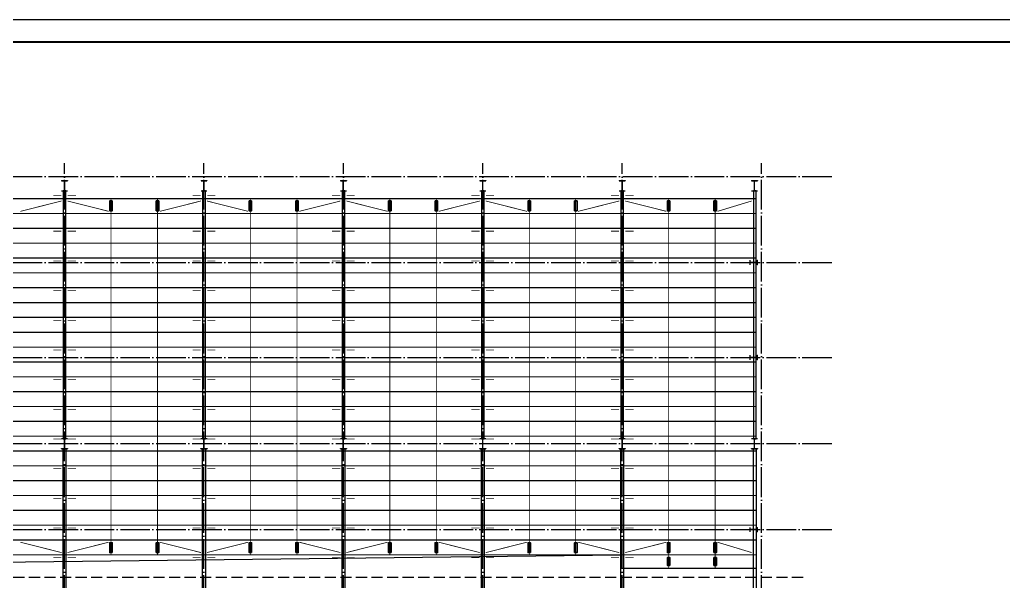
# Model space of a CAD drawing. Extents: x 95752 to 843522, y -411933 to 75567.
# Drawn here: x 667816 to 734137, y 37727 to 75567 of the extents above; entities that cross this region are included whole.
import ezdxf

# ---------------------------------------------------------------- set-up
doc = ezdxf.new("R2010")
doc.units = 0
doc.header["$LTSCALE"] = 1000
doc.header["$MEASUREMENT"] = 0
doc.linetypes.add('DASH', pattern=[0.35, 0.25, -0.1])
doc.linetypes.add('DOTE', pattern=[2.42, 2, -0.2, 0.02, -0.2])
for name, color, linetype in [('C-粗线', 51, 'Continuous'), ('DOTE', 1, 'Continuous'), ('EVTR', 2, 'Continuous'), ('PUB_TITLE', 4, 'Continuous'), ('屋架梁', 2, 'Continuous'), ('檩条', 4, 'Continuous')]:
    doc.layers.add(name, color=color, linetype=linetype)
doc.layers.add('拉杆', color=3, linetype='Continuous', lineweight=35)

# ---------------------------------------------------------------- blocks, each defined once
blk = doc.blocks.new('钢柱模板')
at = {"layer": 'C-粗线', "color": 6}
for p, q in [((-173032, -203263), (-173032, -203275)), ((-173032, -203263), (-172632, -203263)), ((-173032, -203263), (-173032, -203275)), ((-173032, -203263), (-172632, -203263)), ((-173032, -203275), (-172632, -203275)), ((-173032, -203275), (-172632, -203275)), ((-172841, -203283), (-172849, -203275)), ((-172841, -203283), (-172849, -203275)), ((-172841, -203951), (-172841, -203275)), ((-172841, -203951), (-172841, -203275)), ((-172823, -203283), (-172815, -203275)), ((-172823, -203951), (-172823, -203275)), ((-172823, -203283), (-172815, -203275)), ((-172823, -203951), (-172823, -203275)), ((-172632, -203263), (-172632, -203275)), ((-172632, -203263), (-172632, -203275)), ((-163632, -203263), (-163632, -203275)), ((-163632, -203263), (-163232, -203263)), ((-163632, -203263), (-163632, -203275)), ((-163632, -203263), (-163232, -203263)), ((-163632, -203275), (-163232, -203275)), ((-163632, -203275), (-163232, -203275)), ((-163441, -203283), (-163449, -203275)), ((-163441, -203283), (-163449, -203275)), ((-163441, -203951), (-163441, -203275)), ((-163441, -203951), (-163441, -203275)), ((-163423, -203283), (-163415, -203275)), ((-163423, -203951), (-163423, -203275)), ((-163423, -203283), (-163415, -203275)), ((-163423, -203951), (-163423, -203275)), ((-163232, -203263), (-163232, -203275)), ((-163232, -203263), (-163232, -203275)), ((-154232, -203263), (-154232, -203275)), ((-154232, -203263), (-153832, -203263)), ((-154232, -203263), (-154232, -203275)), ((-154232, -203263), (-153832, -203263)), ((-154232, -203275), (-153832, -203275)), ((-154232, -203275), (-153832, -203275)), ((-154041, -203283), (-154049, -203275)), ((-154041, -203283), (-154049, -203275)), ((-154041, -203951), (-154041, -203275)), ((-154041, -203951), (-154041, -203275)), ((-154023, -203283), (-154015, -203275)), ((-154023, -203951), (-154023, -203275)), ((-154023, -203283), (-154015, -203275)), ((-154023, -203951), (-154023, -203275)), ((-153832, -203263), (-153832, -203275)), ((-153832, -203263), (-153832, -203275)), ((-144832, -203263), (-144832, -203275)), ((-144832, -203263), (-144432, -203263)), ((-144832, -203263), (-144832, -203275)), ((-144832, -203263), (-144432, -203263)), ((-144832, -203275), (-144432, -203275)), ((-144832, -203275), (-144432, -203275)), ((-144641, -203283), (-144649, -203275)), ((-144641, -203283), (-144649, -203275)), ((-144641, -203951), (-144641, -203275)), ((-144641, -203951), (-144641, -203275)), ((-144623, -203283), (-144615, -203275)), ((-144623, -203951), (-144623, -203275)), ((-144623, -203283), (-144615, -203275)), ((-144623, -203951), (-144623, -203275)), ((-144432, -203263), (-144432, -203275)), ((-144432, -203263), (-144432, -203275)), ((-135432, -203263), (-135432, -203275)), ((-135432, -203263), (-135032, -203263)), ((-135432, -203263), (-135432, -203275)), ((-135432, -203263), (-135032, -203263)), ((-135432, -203275), (-135032, -203275)), ((-135432, -203275), (-135032, -203275)), ((-135241, -203283), (-135249, -203275)), ((-135241, -203283), (-135249, -203275)), ((-135241, -203951), (-135241, -203275)), ((-135241, -203951), (-135241, -203275)), ((-135223, -203283), (-135215, -203275)), ((-135223, -203951), (-135223, -203275)), ((-135223, -203283), (-135215, -203275)), ((-135223, -203951), (-135223, -203275)), ((-135032, -203263), (-135032, -203275)), ((-135032, -203263), (-135032, -203275)), ((-126512, -203263), (-126512, -203275)), ((-126512, -203263), (-126112, -203263)), ((-126512, -203263), (-126512, -203275)), ((-126512, -203263), (-126112, -203263)), ((-126512, -203275), (-126112, -203275)), ((-126512, -203275), (-126112, -203275)), ((-126321, -203283), (-126329, -203275)), ((-126321, -203283), (-126329, -203275)), ((-126321, -203951), (-126321, -203275)), ((-126321, -203951), (-126321, -203275)), ((-126303, -203283), (-126295, -203275)), ((-126303, -203951), (-126303, -203275)), ((-126303, -203283), (-126295, -203275)), ((-126303, -203951), (-126303, -203275)), ((-126112, -203263), (-126112, -203275)), ((-126112, -203263), (-126112, -203275)), ((-173032, -203963), (-173032, -203951)), ((-173032, -203951), (-172632, -203951)), ((-173032, -203963), (-173032, -203951)), ((-173032, -203951), (-172632, -203951)), ((-173032, -203963), (-172632, -203963)), ((-173032, -203963), (-172632, -203963)), ((-172841, -203943), (-172849, -203951)), ((-172841, -203943), (-172849, -203951)), ((-172823, -203943), (-172815, -203951)), ((-172823, -203943), (-172815, -203951)), ((-172632, -203951), (-172632, -203963)), ((-172632, -203951), (-172632, -203963)), ((-163632, -203963), (-163632, -203951)), ((-163632, -203951), (-163232, -203951)), ((-163632, -203963), (-163632, -203951)), ((-163632, -203951), (-163232, -203951)), ((-163632, -203963), (-163232, -203963)), ((-163632, -203963), (-163232, -203963)), ((-163441, -203943), (-163449, -203951)), ((-163441, -203943), (-163449, -203951)), ((-163423, -203943), (-163415, -203951)), ((-163423, -203943), (-163415, -203951)), ((-163232, -203951), (-163232, -203963)), ((-163232, -203951), (-163232, -203963)), ((-154232, -203963), (-154232, -203951)), ((-154232, -203951), (-153832, -203951)), ((-154232, -203963), (-154232, -203951)), ((-154232, -203951), (-153832, -203951)), ((-154232, -203963), (-153832, -203963)), ((-154232, -203963), (-153832, -203963)), ((-154041, -203943), (-154049, -203951)), ((-154041, -203943), (-154049, -203951)), ((-154023, -203943), (-154015, -203951)), ((-154023, -203943), (-154015, -203951)), ((-153832, -203951), (-153832, -203963)), ((-153832, -203951), (-153832, -203963)), ((-144832, -203963), (-144832, -203951)), ((-144832, -203951), (-144432, -203951)), ((-144832, -203963), (-144832, -203951)), ((-144832, -203951), (-144432, -203951)), ((-144832, -203963), (-144432, -203963)), ((-144832, -203963), (-144432, -203963)), ((-144641, -203943), (-144649, -203951)), ((-144641, -203943), (-144649, -203951)), ((-144623, -203943), (-144615, -203951)), ((-144623, -203943), (-144615, -203951)), ((-144432, -203951), (-144432, -203963)), ((-144432, -203951), (-144432, -203963)), ((-135432, -203963), (-135432, -203951)), ((-135432, -203951), (-135032, -203951)), ((-135432, -203963), (-135432, -203951)), ((-135432, -203951), (-135032, -203951)), ((-135432, -203963), (-135032, -203963)), ((-135432, -203963), (-135032, -203963)), ((-135241, -203943), (-135249, -203951)), ((-135241, -203943), (-135249, -203951)), ((-135223, -203943), (-135215, -203951)), ((-135223, -203943), (-135215, -203951)), ((-135032, -203951), (-135032, -203963)), ((-135032, -203951), (-135032, -203963)), ((-126512, -203963), (-126512, -203951)), ((-126512, -203951), (-126112, -203951)), ((-126512, -203963), (-126512, -203951)), ((-126512, -203951), (-126112, -203951)), ((-126512, -203963), (-126112, -203963)), ((-126512, -203963), (-126112, -203963)), ((-126321, -203943), (-126329, -203951)), ((-126321, -203943), (-126329, -203951)), ((-126303, -203943), (-126295, -203951)), ((-126303, -203943), (-126295, -203951)), ((-126112, -203951), (-126112, -203963)), ((-126112, -203951), (-126112, -203963)), ((-126612, -208633), (-126600, -208633)), ((-126612, -208933), (-126612, -208633)), ((-126612, -208633), (-126600, -208633)), ((-126612, -208933), (-126612, -208633)), ((-126600, -208933), (-126600, -208633)), ((-126600, -208933), (-126600, -208633)), ((-126592, -208774), (-126600, -208766)), ((-126592, -208774), (-126600, -208766)), ((-126124, -208774), (-126600, -208774)), ((-126124, -208774), (-126600, -208774)), ((-126592, -208792), (-126600, -208800)), ((-126124, -208792), (-126600, -208792)), ((-126592, -208792), (-126600, -208800)), ((-126124, -208792), (-126600, -208792)), ((-126132, -208774), (-126124, -208766)), ((-126132, -208774), (-126124, -208766)), ((-126132, -208792), (-126124, -208800)), ((-126132, -208792), (-126124, -208800)), ((-126124, -208633), (-126112, -208633)), ((-126124, -208933), (-126124, -208633)), ((-126124, -208633), (-126112, -208633)), ((-126124, -208933), (-126124, -208633)), ((-126112, -208933), (-126112, -208633)), ((-126112, -208933), (-126112, -208633)), ((-126612, -208933), (-126600, -208933)), ((-126612, -208933), (-126600, -208933)), ((-126112, -208933), (-126124, -208933)), ((-126112, -208933), (-126124, -208933)), ((-126612, -215033), (-126600, -215033)), ((-126612, -215333), (-126612, -215033)), ((-126612, -215033), (-126600, -215033)), ((-126612, -215333), (-126612, -215033)), ((-126612, -215333), (-126600, -215333)), ((-126612, -215333), (-126600, -215333)), ((-126600, -215333), (-126600, -215033)), ((-126600, -215333), (-126600, -215033)), ((-126592, -215174), (-126600, -215166)), ((-126592, -215174), (-126600, -215166)), ((-126124, -215174), (-126600, -215174)), ((-126124, -215174), (-126600, -215174)), ((-126592, -215192), (-126600, -215200)), ((-126124, -215192), (-126600, -215192)), ((-126592, -215192), (-126600, -215200)), ((-126124, -215192), (-126600, -215192)), ((-126132, -215174), (-126124, -215166)), ((-126132, -215174), (-126124, -215166)), ((-126132, -215192), (-126124, -215200)), ((-126132, -215192), (-126124, -215200)), ((-126124, -215033), (-126112, -215033)), ((-126124, -215333), (-126124, -215033)), ((-126124, -215033), (-126112, -215033)), ((-126124, -215333), (-126124, -215033)), ((-126112, -215333), (-126124, -215333)), ((-126112, -215333), (-126124, -215333)), ((-126112, -215333), (-126112, -215033)), ((-126112, -215333), (-126112, -215033)), ((-173037, -220633), (-173037, -220645)), ((-173037, -220633), (-172627, -220633)), ((-173037, -220633), (-173037, -220645)), ((-173037, -220633), (-172627, -220633)), ((-173037, -220645), (-172627, -220645)), ((-173037, -220645), (-172627, -220645)), ((-172841, -220653), (-172849, -220645)), ((-172841, -220653), (-172849, -220645)), ((-172841, -221321), (-172841, -220645)), ((-172841, -221321), (-172841, -220645)), ((-172823, -220653), (-172815, -220645)), ((-172823, -221321), (-172823, -220645)), ((-172823, -220653), (-172815, -220645)), ((-172823, -221321), (-172823, -220645)), ((-172627, -220633), (-172627, -220645)), ((-172627, -220633), (-172627, -220645)), ((-163637, -220633), (-163637, -220645)), ((-163637, -220633), (-163227, -220633)), ((-163637, -220633), (-163637, -220645)), ((-163637, -220633), (-163227, -220633)), ((-163637, -220645), (-163227, -220645)), ((-163637, -220645), (-163227, -220645)), ((-163441, -220653), (-163449, -220645)), ((-163441, -220653), (-163449, -220645)), ((-163441, -221321), (-163441, -220645)), ((-163441, -221321), (-163441, -220645)), ((-163423, -220653), (-163415, -220645)), ((-163423, -221321), (-163423, -220645)), ((-163423, -220653), (-163415, -220645)), ((-163423, -221321), (-163423, -220645)), ((-163227, -220633), (-163227, -220645)), ((-163227, -220633), (-163227, -220645)), ((-154237, -220633), (-154237, -220645)), ((-154237, -220633), (-153827, -220633)), ((-154237, -220633), (-154237, -220645)), ((-154237, -220633), (-153827, -220633)), ((-154237, -220645), (-153827, -220645)), ((-154237, -220645), (-153827, -220645)), ((-154041, -220653), (-154049, -220645)), ((-154041, -220653), (-154049, -220645)), ((-154041, -221321), (-154041, -220645)), ((-154041, -221321), (-154041, -220645)), ((-154023, -220653), (-154015, -220645)), ((-154023, -221321), (-154023, -220645)), ((-154023, -220653), (-154015, -220645)), ((-154023, -221321), (-154023, -220645)), ((-153827, -220633), (-153827, -220645)), ((-153827, -220633), (-153827, -220645)), ((-144837, -220633), (-144837, -220645)), ((-144837, -220633), (-144427, -220633)), ((-144837, -220633), (-144837, -220645)), ((-144837, -220633), (-144427, -220633)), ((-144837, -220645), (-144427, -220645)), ((-144837, -220645), (-144427, -220645)), ((-144641, -220653), (-144649, -220645)), ((-144641, -220653), (-144649, -220645)), ((-144641, -221321), (-144641, -220645)), ((-144641, -221321), (-144641, -220645)), ((-144623, -220653), (-144615, -220645)), ((-144623, -221321), (-144623, -220645)), ((-144623, -220653), (-144615, -220645)), ((-144623, -221321), (-144623, -220645)), ((-144427, -220633), (-144427, -220645)), ((-144427, -220633), (-144427, -220645)), ((-135437, -220633), (-135437, -220645)), ((-135437, -220633), (-135027, -220633)), ((-135437, -220633), (-135437, -220645)), ((-135437, -220633), (-135027, -220633)), ((-135437, -220645), (-135027, -220645)), ((-135437, -220645), (-135027, -220645)), ((-135241, -220653), (-135249, -220645)), ((-135241, -220653), (-135249, -220645)), ((-135241, -221321), (-135241, -220645)), ((-135241, -221321), (-135241, -220645)), ((-135223, -220653), (-135215, -220645)), ((-135223, -221321), (-135223, -220645)), ((-135223, -220653), (-135215, -220645)), ((-135223, -221321), (-135223, -220645)), ((-135027, -220633), (-135027, -220645)), ((-135027, -220633), (-135027, -220645)), ((-126512, -220633), (-126512, -220645)), ((-126512, -220633), (-126112, -220633)), ((-126512, -220633), (-126512, -220645)), ((-126512, -220633), (-126112, -220633)), ((-126512, -220645), (-126112, -220645)), ((-126512, -220645), (-126112, -220645)), ((-126321, -220653), (-126329, -220645)), ((-126321, -220653), (-126329, -220645)), ((-126321, -221321), (-126321, -220645)), ((-126321, -221321), (-126321, -220645)), ((-126303, -220653), (-126295, -220645)), ((-126303, -221321), (-126303, -220645)), ((-126303, -220653), (-126295, -220645)), ((-126303, -221321), (-126303, -220645)), ((-126112, -220633), (-126112, -220645)), ((-126112, -220633), (-126112, -220645)), ((-173037, -221333), (-173037, -221321)), ((-173037, -221321), (-172627, -221321)), ((-173037, -221333), (-173037, -221321)), ((-173037, -221321), (-172627, -221321)), ((-173037, -221333), (-172627, -221333)), ((-173037, -221333), (-172627, -221333)), ((-172841, -221313), (-172849, -221321)), ((-172841, -221313), (-172849, -221321)), ((-172823, -221313), (-172815, -221321)), ((-172823, -221313), (-172815, -221321)), ((-172627, -221321), (-172627, -221333)), ((-172627, -221321), (-172627, -221333)), ((-163637, -221333), (-163637, -221321)), ((-163637, -221321), (-163227, -221321)), ((-163637, -221333), (-163637, -221321)), ((-163637, -221321), (-163227, -221321)), ((-163637, -221333), (-163227, -221333)), ((-163637, -221333), (-163227, -221333)), ((-163441, -221313), (-163449, -221321)), ((-163441, -221313), (-163449, -221321)), ((-163423, -221313), (-163415, -221321)), ((-163423, -221313), (-163415, -221321)), ((-163227, -221321), (-163227, -221333)), ((-163227, -221321), (-163227, -221333)), ((-154237, -221333), (-154237, -221321)), ((-154237, -221321), (-153827, -221321)), ((-154237, -221333), (-154237, -221321)), ((-154237, -221321), (-153827, -221321)), ((-154237, -221333), (-153827, -221333)), ((-154237, -221333), (-153827, -221333)), ((-154041, -221313), (-154049, -221321)), ((-154041, -221313), (-154049, -221321)), ((-154023, -221313), (-154015, -221321)), ((-154023, -221313), (-154015, -221321)), ((-153827, -221321), (-153827, -221333)), ((-153827, -221321), (-153827, -221333)), ((-144837, -221333), (-144837, -221321)), ((-144837, -221321), (-144427, -221321)), ((-144837, -221333), (-144837, -221321)), ((-144837, -221321), (-144427, -221321)), ((-144837, -221333), (-144427, -221333)), ((-144837, -221333), (-144427, -221333)), ((-144641, -221313), (-144649, -221321)), ((-144641, -221313), (-144649, -221321)), ((-144623, -221313), (-144615, -221321)), ((-144623, -221313), (-144615, -221321)), ((-144427, -221321), (-144427, -221333)), ((-144427, -221321), (-144427, -221333)), ((-135437, -221333), (-135437, -221321)), ((-135437, -221321), (-135027, -221321)), ((-135437, -221333), (-135437, -221321)), ((-135437, -221321), (-135027, -221321)), ((-135437, -221333), (-135027, -221333)), ((-135437, -221333), (-135027, -221333)), ((-135241, -221313), (-135249, -221321)), ((-135241, -221313), (-135249, -221321)), ((-135223, -221313), (-135215, -221321)), ((-135223, -221313), (-135215, -221321)), ((-135027, -221321), (-135027, -221333)), ((-135027, -221321), (-135027, -221333)), ((-126512, -221333), (-126512, -221321)), ((-126512, -221321), (-126112, -221321)), ((-126512, -221333), (-126512, -221321)), ((-126512, -221321), (-126112, -221321)), ((-126512, -221333), (-126112, -221333)), ((-126512, -221333), (-126112, -221333)), ((-126321, -221313), (-126329, -221321)), ((-126321, -221313), (-126329, -221321)), ((-126303, -221313), (-126295, -221321)), ((-126303, -221313), (-126295, -221321)), ((-126112, -221321), (-126112, -221333)), ((-126112, -221321), (-126112, -221333)), ((-126612, -226633), (-126600, -226633)), ((-126612, -226933), (-126612, -226633)), ((-126612, -226633), (-126600, -226633)), ((-126612, -226933), (-126612, -226633)), ((-126600, -226933), (-126600, -226633)), ((-126600, -226933), (-126600, -226633)), ((-126592, -226774), (-126600, -226766)), ((-126592, -226774), (-126600, -226766)), ((-126124, -226774), (-126600, -226774)), ((-126124, -226774), (-126600, -226774)), ((-126592, -226792), (-126600, -226800)), ((-126124, -226792), (-126600, -226792)), ((-126592, -226792), (-126600, -226800)), ((-126124, -226792), (-126600, -226792)), ((-126132, -226774), (-126124, -226766)), ((-126132, -226774), (-126124, -226766)), ((-126132, -226792), (-126124, -226800)), ((-126132, -226792), (-126124, -226800)), ((-126124, -226633), (-126112, -226633)), ((-126124, -226933), (-126124, -226633)), ((-126124, -226633), (-126112, -226633)), ((-126124, -226933), (-126124, -226633)), ((-126112, -226933), (-126112, -226633)), ((-126112, -226933), (-126112, -226633)), ((-126612, -226933), (-126600, -226933)), ((-126612, -226933), (-126600, -226933)), ((-126112, -226933), (-126124, -226933)), ((-126112, -226933), (-126124, -226933))]:
    blk.add_line(p, q, dxfattribs=at)
blk = doc.blocks.new('zw-02')
at = {"layer": 'DOTE', "linetype": 'DOTE'}
for p, q in [((355543, 4846), (355543, 63646)), ((364943, 4846), (364943, 63646)), ((374343, 4846), (374343, 63646)), ((383743, 4846), (383743, 63646)), ((393143, 4846), (393143, 63646)), ((402543, 4846), (402543, 63646)), ((303643, 62746), (407443, 62746)), ((303643, 56946), (407443, 56946)), ((303643, 50546), (407443, 50546)), ((303643, 44746), (407443, 44746)), ((303643, 38946), (407443, 38946))]:
    blk.add_line(p, q, dxfattribs=at)

msp = doc.modelspace()

# ---------------------------------------------------------------- linework, layer by layer
at = {"const_width": 50}
for points in [[(670078.7, 63724.8), (670627.1, 63724.8)], [(671606.9, 63724.8), (671058.5, 63724.8)], [(679478.7, 63724.8), (680027.1, 63724.8)], [(681006.9, 63724.8), (680458.5, 63724.8)], [(688878.7, 63724.8), (689427.1, 63724.8)], [(690406.9, 63724.8), (689858.5, 63724.8)], [(698278.7, 63724.8), (698827.1, 63724.8)], [(699806.9, 63724.8), (699258.5, 63724.8)], [(707678.7, 63724.8), (708227.1, 63724.8)], [(709206.9, 63724.8), (708658.5, 63724.8)], [(670078.7, 61316.6), (670627.1, 61316.6)], [(671606.9, 61316.6), (671058.5, 61316.6)], [(679478.7, 61316.6), (680027.1, 61316.6)], [(681006.9, 61316.6), (680458.5, 61316.6)], [(688878.7, 61316.6), (689427.1, 61316.6)], [(690406.9, 61316.6), (689858.5, 61316.6)], [(698278.7, 61316.6), (698827.1, 61316.6)], [(699806.9, 61316.6), (699258.5, 61316.6)], [(707678.7, 61316.6), (708227.1, 61316.6)], [(709206.9, 61316.6), (708658.5, 61316.6)], [(670078.7, 59316.6), (670627.1, 59316.6)], [(671606.9, 59316.6), (671058.5, 59316.6)], [(679478.7, 59316.6), (680027.1, 59316.6)], [(681006.9, 59316.6), (680458.5, 59316.6)], [(688878.7, 59316.6), (689427.1, 59316.6)], [(690406.9, 59316.6), (689858.5, 59316.6)], [(698278.7, 59316.6), (698827.1, 59316.6)], [(699806.9, 59316.6), (699258.5, 59316.6)], [(707678.7, 59316.6), (708227.1, 59316.6)], [(709206.9, 59316.6), (708658.5, 59316.6)], [(670078.7, 57316.6), (670627.1, 57316.6)], [(671606.9, 57316.6), (671058.5, 57316.6)], [(679478.7, 57316.6), (680027.1, 57316.6)], [(681006.9, 57316.6), (680458.5, 57316.6)], [(688878.7, 57316.6), (689427.1, 57316.6)], [(690406.9, 57316.6), (689858.5, 57316.6)], [(698278.7, 57316.6), (698827.1, 57316.6)], [(699806.9, 57316.6), (699258.5, 57316.6)], [(707678.7, 57316.6), (708227.1, 57316.6)], [(709206.9, 57316.6), (708658.5, 57316.6)], [(670078.7, 55316.6), (670627.1, 55316.6)], [(671606.9, 55316.6), (671058.5, 55316.6)], [(679478.7, 55316.6), (680027.1, 55316.6)], [(681006.9, 55316.6), (680458.5, 55316.6)], [(688878.7, 55316.6), (689427.1, 55316.6)], [(690406.9, 55316.6), (689858.5, 55316.6)], [(698278.7, 55316.6), (698827.1, 55316.6)], [(699806.9, 55316.6), (699258.5, 55316.6)], [(707678.7, 55316.6), (708227.1, 55316.6)], [(709206.9, 55316.6), (708658.5, 55316.6)], [(670078.7, 53316.6), (670627.1, 53316.6)], [(671606.9, 53316.6), (671058.5, 53316.6)], [(679478.7, 53316.6), (680027.1, 53316.6)], [(681006.9, 53316.6), (680458.5, 53316.6)], [(688878.7, 53316.6), (689427.1, 53316.6)], [(690406.9, 53316.6), (689858.5, 53316.6)], [(698278.7, 53316.6), (698827.1, 53316.6)], [(699806.9, 53316.6), (699258.5, 53316.6)], [(707678.7, 53316.6), (708227.1, 53316.6)], [(709206.9, 53316.6), (708658.5, 53316.6)], [(670078.7, 51316.6), (670627.1, 51316.6)], [(671606.9, 51316.6), (671058.5, 51316.6)], [(679478.7, 51316.6), (680027.1, 51316.6)], [(681006.9, 51316.6), (680458.5, 51316.6)], [(688878.7, 51316.6), (689427.1, 51316.6)], [(690406.9, 51316.6), (689858.5, 51316.6)], [(698278.7, 51316.6), (698827.1, 51316.6)], [(699806.9, 51316.6), (699258.5, 51316.6)], [(707678.7, 51316.6), (708227.1, 51316.6)], [(709206.9, 51316.6), (708658.5, 51316.6)], [(670078.7, 49316.6), (670627.1, 49316.6)], [(671606.9, 49316.6), (671058.5, 49316.6)], [(679478.7, 49316.6), (680027.1, 49316.6)], [(681006.9, 49316.6), (680458.5, 49316.6)], [(688878.7, 49316.6), (689427.1, 49316.6)], [(690406.9, 49316.6), (689858.5, 49316.6)], [(698278.7, 49316.6), (698827.1, 49316.6)], [(699806.9, 49316.6), (699258.5, 49316.6)], [(707678.7, 49316.6), (708227.1, 49316.6)], [(709206.9, 49316.6), (708658.5, 49316.6)], [(670078.7, 47316.6), (670627.1, 47316.6)], [(671606.9, 47316.6), (671058.5, 47316.6)], [(679478.7, 47316.6), (680027.1, 47316.6)], [(681006.9, 47316.6), (680458.5, 47316.6)], [(688878.7, 47316.6), (689427.1, 47316.6)], [(690406.9, 47316.6), (689858.5, 47316.6)], [(698278.7, 47316.6), (698827.1, 47316.6)], [(699806.9, 47316.6), (699258.5, 47316.6)], [(707678.7, 47316.6), (708227.1, 47316.6)], [(709206.9, 47316.6), (708658.5, 47316.6)], [(670078.7, 45316.6), (670627.1, 45316.6)], [(671606.9, 45316.6), (671058.5, 45316.6)], [(679478.7, 45316.6), (680027.1, 45316.6)], [(681006.9, 45316.6), (680458.5, 45316.6)], [(688878.7, 45316.6), (689427.1, 45316.6)], [(690406.9, 45316.6), (689858.5, 45316.6)], [(698278.7, 45316.6), (698827.1, 45316.6)], [(699806.9, 45316.6), (699258.5, 45316.6)], [(707678.7, 45316.6), (708227.1, 45316.6)], [(709206.9, 45316.6), (708658.5, 45316.6)], [(670078.7, 43316.6), (670627.1, 43316.6)], [(671606.9, 43316.6), (671058.5, 43316.6)], [(679478.7, 43316.6), (680027.1, 43316.6)], [(681006.9, 43316.6), (680458.5, 43316.6)], [(688878.7, 43316.6), (689427.1, 43316.6)], [(690406.9, 43316.6), (689858.5, 43316.6)], [(698278.7, 43316.6), (698827.1, 43316.6)], [(699806.9, 43316.6), (699258.5, 43316.6)], [(707678.7, 43316.6), (708227.1, 43316.6)], [(709206.9, 43316.6), (708658.5, 43316.6)], [(670078.7, 41316.6), (670627.1, 41316.6)], [(671606.9, 41316.6), (671058.5, 41316.6)], [(679478.7, 41316.6), (680027.1, 41316.6)], [(681006.9, 41316.6), (680458.5, 41316.6)], [(688878.7, 41316.6), (689427.1, 41316.6)], [(690406.9, 41316.6), (689858.5, 41316.6)], [(698278.7, 41316.6), (698827.1, 41316.6)], [(699806.9, 41316.6), (699258.5, 41316.6)], [(707678.7, 41316.6), (708227.1, 41316.6)], [(709206.9, 41316.6), (708658.5, 41316.6)], [(670078.7, 39316.6), (670627.1, 39316.6)], [(671606.9, 39316.6), (671058.5, 39316.6)], [(679478.7, 39316.6), (680027.1, 39316.6)], [(681006.9, 39316.6), (680458.5, 39316.6)], [(688878.7, 39316.6), (689427.1, 39316.6)], [(690406.9, 39316.6), (689858.5, 39316.6)], [(698278.7, 39316.6), (698827.1, 39316.6)], [(699806.9, 39316.6), (699258.5, 39316.6)], [(707678.7, 39316.6), (708227.1, 39316.6)], [(709206.9, 39316.6), (708658.5, 39316.6)]]:
    msp.add_lwpolyline(points, dxfattribs=at)
msp.add_lwpolyline([(633336.6, 36507.4), (633810, 38641), (708349.1, 39507.4)])
at = {"layer": 'EVTR', "linetype": 'DASH', "ltscale": 3}
msp.add_lwpolyline([(620137.2, 38007.4), (720825.3, 38007.4)], dxfattribs=at)
at = {"layer": 'PUB_TITLE'}
msp.add_lwpolyline([(603222.7, -13533), (760872.7, -13533), (760872.7, 75567), (603222.7, 75567)], close=True, dxfattribs=at)
at = {"layer": 'PUB_TITLE', "const_width": 150}
msp.add_lwpolyline([(606972.7, -12033), (759372.7, -12033), (759372.7, 74067), (606972.7, 74067)], close=True, dxfattribs=at)
at = {"layer": '屋架梁', "linetype": 'ByBlock'}
for points in [[(670749.1, 47332.4), (670936.6, 47332.4), (670936.6, 64027.4), (670749.1, 64027.4)], [(680149.1, 47332.4), (680336.6, 47332.4), (680336.6, 64027.4), (680149.1, 64027.4)], [(689549.1, 47332.4), (689736.6, 47332.4), (689736.6, 64027.4), (689549.1, 64027.4)], [(698949.1, 47332.4), (699136.6, 47332.4), (699136.6, 64027.4), (698949.1, 64027.4)], [(708349.1, 47332.4), (708536.6, 47332.4), (708536.6, 64027.4), (708349.1, 64027.4)], [(717294.1, 47332.4), (717481.6, 47332.4), (717481.6, 64027.4), (717294.1, 64027.4)], [(670749.1, 46682.4), (670936.6, 46682.4), (670936.6, 29332.4), (670749.1, 29332.4)], [(680149.1, 46682.4), (680336.6, 46682.4), (680336.6, 29332.4), (680149.1, 29332.4)], [(689549.1, 46682.4), (689736.6, 46682.4), (689736.6, 29332.4), (689549.1, 29332.4)], [(698949.1, 46682.4), (699136.6, 46682.4), (699136.6, 29332.4), (698949.1, 29332.4)], [(708349.1, 46682.4), (708536.6, 46682.4), (708536.6, 29332.4), (708349.1, 29332.4)], [(717294.1, 46682.4), (717481.6, 46682.4), (717481.6, 29332.4), (717294.1, 29332.4)]]:
    msp.add_lwpolyline(points, close=True, dxfattribs=at)
at = {"layer": '拉杆', "const_width": 50}
for points in [[(670643.8, 63352.6), (667863.8, 62653.2)], [(670643.8, 63352.6), (667863.8, 62653.2)], [(671040.9, 63352.6), (673820.9, 62653.2)], [(671040.9, 63352.6), (673820.9, 62653.2)], [(673975.8, 63507.4), (673975.8, 39507.4)], [(677108.8, 63507.4), (677108.8, 39507.4)], [(680043.8, 63352.6), (677263.8, 62653.2)], [(680043.8, 63352.6), (677263.8, 62653.2)], [(680440.9, 63352.6), (683220.9, 62653.2)], [(680440.9, 63352.6), (683220.9, 62653.2)], [(683375.8, 63507.4), (683375.8, 39507.4)], [(686508.8, 63507.4), (686508.8, 39507.4)], [(689443.8, 63352.6), (686663.8, 62653.2)], [(689443.8, 63352.6), (686663.8, 62653.2)], [(689840.9, 63352.6), (692620.9, 62653.2)], [(689840.9, 63352.6), (692620.9, 62653.2)], [(692775.8, 63507.4), (692775.8, 39507.4)], [(695908.8, 63507.4), (695908.8, 39507.4)], [(698843.8, 63352.6), (696063.8, 62653.2)], [(698843.8, 63352.6), (696063.8, 62653.2)], [(699240.9, 63352.6), (702020.9, 62653.2)], [(699240.9, 63352.6), (702020.9, 62653.2)], [(702175.8, 63507.4), (702175.8, 39507.4)], [(705308.8, 63507.4), (705308.8, 39507.4)], [(708243.8, 63352.6), (705463.8, 62653.2)], [(708243.8, 63352.6), (705463.8, 62653.2)], [(708640.9, 63352.6), (711420.9, 62653.2)], [(708640.9, 63352.6), (711420.9, 62653.2)], [(711575.8, 63507.4), (711575.8, 38607.4)], [(714708.8, 63507.4), (714708.8, 38607.4)], [(717175, 63352.6), (714863.8, 62653.2)], [(717175, 63352.6), (714863.8, 62653.2)], [(670643.8, 39662.3), (667863.8, 40361.7)], [(671040.9, 39662.3), (673820.9, 40361.7)], [(680043.8, 39662.3), (677263.8, 40361.7)], [(680440.9, 39662.3), (683220.9, 40361.7)], [(689443.8, 39662.3), (686663.8, 40361.7)], [(689840.9, 39662.3), (692620.9, 40361.7)], [(698843.8, 39662.3), (696063.8, 40361.7)], [(699240.9, 39662.3), (702020.9, 40361.7)], [(708243.8, 39662.3), (705463.8, 40361.7)], [(708640.9, 39662.3), (711420.9, 40361.7)], [(717175, 39662.3), (714863.8, 40361.7)]]:
    msp.add_lwpolyline(points, dxfattribs=at)
at = {"layer": '拉杆'}
for points in [[(674056.9, 63352.4), (673891.3, 63352.4), (673891.3, 62694.2), (674056.9, 62694.2)], [(677027.7, 63352.4), (677193.3, 63352.4), (677193.3, 62694.2), (677027.7, 62694.2)], [(683456.9, 63352.4), (683291.3, 63352.4), (683291.3, 62694.2), (683456.9, 62694.2)], [(686427.7, 63352.4), (686593.3, 63352.4), (686593.3, 62694.2), (686427.7, 62694.2)], [(692856.9, 63352.4), (692691.3, 63352.4), (692691.3, 62694.2), (692856.9, 62694.2)], [(695827.7, 63352.4), (695993.3, 63352.4), (695993.3, 62694.2), (695827.7, 62694.2)], [(702256.9, 63352.4), (702091.3, 63352.4), (702091.3, 62694.2), (702256.9, 62694.2)], [(705227.7, 63352.4), (705393.3, 63352.4), (705393.3, 62694.2), (705227.7, 62694.2)], [(711656.9, 63352.4), (711491.3, 63352.4), (711491.3, 62694.2), (711656.9, 62694.2)], [(714627.7, 63352.4), (714793.3, 63352.4), (714793.3, 62694.2), (714627.7, 62694.2)], [(674056.9, 39662.5), (673891.3, 39662.5), (673891.3, 40320.7), (674056.9, 40320.7)], [(677027.7, 39662.5), (677193.3, 39662.5), (677193.3, 40320.7), (677027.7, 40320.7)], [(683456.9, 39662.5), (683291.3, 39662.5), (683291.3, 40320.7), (683456.9, 40320.7)], [(686427.7, 39662.5), (686593.3, 39662.5), (686593.3, 40320.7), (686427.7, 40320.7)], [(692856.9, 39662.5), (692691.3, 39662.5), (692691.3, 40320.7), (692856.9, 40320.7)], [(695827.7, 39662.5), (695993.3, 39662.5), (695993.3, 40320.7), (695827.7, 40320.7)], [(702256.9, 39662.5), (702091.3, 39662.5), (702091.3, 40320.7), (702256.9, 40320.7)], [(705227.7, 39662.5), (705393.3, 39662.5), (705393.3, 40320.7), (705227.7, 40320.7)], [(711656.9, 39662.5), (711491.3, 39662.5), (711491.3, 40320.7), (711656.9, 40320.7)], [(714627.7, 39662.5), (714793.3, 39662.5), (714793.3, 40320.7), (714627.7, 40320.7)], [(711656.9, 38800.9), (711491.3, 38800.9), (711491.3, 39320.7), (711656.9, 39320.7)], [(714627.7, 38800.9), (714793.3, 38800.9), (714793.3, 39320.7), (714627.7, 39320.7)]]:
    msp.add_lwpolyline(points, close=True, dxfattribs=at)
at = {"layer": '檩条', "const_width": 80}
for points in [[(624204.1, 63507.4), (717481.6, 63507.4)], [(624204.1, 62507.4), (717481.6, 62507.4)], [(624204.1, 61507.4), (717481.6, 61507.4)], [(624204.1, 60507.4), (717481.6, 60507.4)], [(624204.1, 59507.4), (717481.6, 59507.4)], [(624204.1, 58507.4), (717481.6, 58507.4)], [(624204.1, 57507.4), (717481.6, 57507.4)], [(624204.1, 56507.4), (717481.6, 56507.4)], [(624204.1, 55507.4), (717481.6, 55507.4)], [(624204.1, 54507.4), (717481.6, 54507.4)], [(624204.1, 53507.4), (717481.6, 53507.4)], [(624204.1, 52507.4), (717481.6, 52507.4)], [(624204.1, 51507.4), (717481.6, 51507.4)], [(624204.1, 50507.4), (717481.6, 50507.4)], [(624204.1, 49507.4), (717481.6, 49507.4)], [(624204.1, 48507.4), (717481.6, 48507.4)], [(624204.1, 47507.4), (717481.6, 47507.4)], [(624204.1, 46507.4), (717481.6, 46507.4)], [(624204.1, 45507.4), (717481.6, 45507.4)], [(624204.1, 44507.4), (717481.6, 44507.4)], [(624204.1, 43507.4), (717481.6, 43507.4)], [(624204.1, 42507.4), (717481.6, 42507.4)], [(624204.1, 41507.4), (717481.6, 41507.4)], [(624204.1, 40507.4), (717481.6, 40507.4)], [(624204.1, 39507.4), (717481.6, 39507.4)], [(708349.1, 38607.4), (717481.6, 38607.4)]]:
    msp.add_lwpolyline(points, dxfattribs=at)

# ---------------------------------------------------------------- block references
for name, p in [('zw-02', (315300, 2261.5)), ('钢柱模板', (843674.3, 267990.9))]:
    msp.add_blockref(name, p)

doc.saveas('drawing.dxf')
